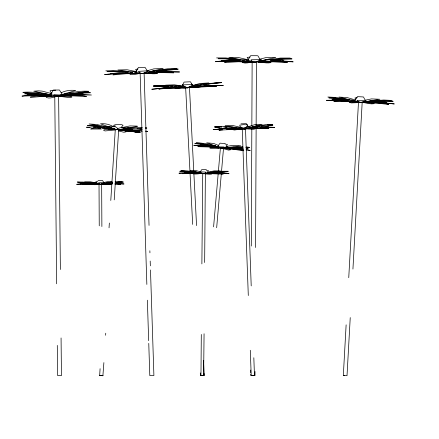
<?xml version="1.0" encoding="UTF-8"?>
<svg xmlns="http://www.w3.org/2000/svg" width="439" height="439" viewBox="0 0 439 439"><rect width="100%" height="100%" fill="white"/><g stroke="black" fill="none" stroke-linecap="round" stroke-linejoin="round"><path stroke-width="0.66" d="M250.702 374.149L250.878 375.603L254.993 375.614L255.01 371.504M250.707 372.782L250.718 370.039M251.289 246.038L251.827 128.89M251.843 125.461L252.134 62.437M255.58 247.503L256.129 128.292M256.135 126.926L256.431 61.839M204.069 333.766L203.619 375.603L200.969 375.575L201.303 334.469M201.88 263.905L202.73 173.421M204.656 262.517L205.381 173.449L204.349 173.509M255.054 62.19C251.234 61.372 246.548 64.143 242.526 62.568L242.29 62.102L243.299 61.899L252.908 62.135M350.24 317.6L347.013 375.707L343.325 375.427L346.13 324.844M348.747 277.673L358.46 102.677M352.934 269.069L362.186 102.271M103.884 362.614L102.896 375.751L99.658 375.526L100.092 368.689M109.042 227.819L109.349 223.034M110.782 200.469L115.303 129.351M105.618 335.264L105.75 333.212M114.222 199.871L118.7 129.434L117.674 129.313M213.595 226.859L220.356 148.453M201.26 375.537L203.916 375.658L204.091 373.611M216.668 227.715L223.544 147.954L222.364 147.987M221.393 148.119L228.527 150.094L230.42 149.82L230.607 149.397L222.518 148.179L224.367 147.279L223.95 146.977L219.912 146.906L216.839 146.33L220.23 147.669M117.592 129.719C117.767 125.022 110.677 126.981 107.835 126.454L116.373 129.67C120.259 126.24 125.784 127.529 130.438 127.941L118.146 129.67M100.811 184.38C98.852 183.398 95.631 185.467 93.337 184.446L93.167 184.199L93.754 184.106L99.384 184.342L98.237 184.084M182.602 84.37L182.909 85.358M232.862 129.291L232.747 129.681L234.519 130.026L239.628 129.236M182.064 86.033L184.078 82.093L190.389 81.769L193.901 87.141M135.86 72.205L138.356 67.524L144.974 67.299L148.892 73.143M50.6 94.84L53.278 90.072L59.408 89.973L63.117 95.735M247.124 61.641L250.581 55.693L257.441 55.709L258.044 55.989L261.446 61.948M199.394 173.498L201.633 169.684L206.429 169.569M354.191 101.667L357.472 96.635L363.465 96.959L366.494 102.6M113.207 126.454L114.332 124.769M216.762 147.564L220.098 143.158L225.081 143.613M243.277 128.857L244.457 127.716L246.092 127.129L254.955 126.838L244.973 128.72M246.213 127.343L247.431 125.966L247.497 124.868L243.607 124.654L239.776 125.137L239.957 126.218L241.313 127.486M99.658 375.526L103.055 375.608M121.252 127.392L123.074 125.258C120.818 124.017 117.871 124.204 115.397 124.703L114.848 125.334L114.93 126.909M235.123 129.231L242.608 128.901L219.11 130.147L220.96 129.483M207.329 172.066L208.596 170.738L206.352 170.48M225.926 146.291L227.534 144.596L225.059 143.959M197.863 173.421L194.757 173.416L193.292 173.817C196.946 174.623 200.755 172.911 204.47 173.718L206.116 172.17C189.906 170.776 208.563 175.282 211.647 174.003L211.768 173.712L210.056 173.537L203.669 173.718M189.39 87.092L191.975 85.265L192.189 84.442L183.189 84.897L183.266 85.693L185.713 87.251M186.877 87.822C191.239 85.561 196.431 88.195 200.958 86.719L199.372 86.423L191.3 87.323M204.508 173.712L205.545 173.142M243.365 128.846L244.375 128.32M61.114 92.81C65.554 90.533 70.8 89.83 75.689 90.522L61.866 94.665M244.88 128.062L246.477 127.299M144.201 73.028L148.3 70.772L138.395 71.359L140.365 73.126M247.042 127.058L254.615 124.687L262.193 124.336L253.237 126.564M186.981 87.816L188.199 87.334M117.465 129.253L116.511 129.631L114.628 129.291M101.782 184.012L104.866 182.531L98.517 182.756L99.856 184.38C103.439 183.436 107.149 184.995 110.694 184.314L109.196 183.99L101.387 184.331M147.06 70.844L153.815 68.863L163.215 68.429L149.858 71.782M259.723 59.221L266.029 57.564L275.796 57.465L261.073 60.801M188.808 87.092L197.479 84.486L209.255 83.394L203.696 84.315M66.349 93.397L66.975 93.03M256.612 61.652L261.49 59.572L251.108 59.792L251.388 60.598L252.639 61.614M203.564 173.712L209.798 172.165L217.903 171.951L211.28 172.653M192.397 85.49L199.844 83.509L208.772 82.927L203.504 84.014M362.268 102.128L366.011 100.602L357.055 100.311L358.795 101.914M365.281 100.191L371.438 98.901L379.949 99.258L366.225 101.596M64.983 93.814L65.894 93.534M104.169 182.437L107.335 181.697L111.983 181.532M122.486 127.475L129.955 125.916L137.198 126.092L137.434 126.405L130.224 127.634M143.619 73.022L153.535 70.789L166.024 69.911L159.939 70.542M208.234 172.11L214.199 170.864L220.411 170.859L212.306 172.231M100.454 184.259L106.178 182.948L112.164 182.404M244.967 128.687L246.142 128.386M57.871 95.801L63.293 94.462L59.572 94.961L53.992 94.665L55.989 95.938M243.672 128.825L245.406 128.429M226.936 146.434L231.238 145.572L236.956 145.347L240.841 145.88L226.743 147.641L242.794 146.719M61.855 94.61C70.646 92.667 79.591 90.697 88.651 91.268L62.876 95.005M105.168 183.376L106.721 183.019M192.798 86.692L198.598 85.396M107.237 182.904L111.989 181.839M141.358 73.659C146.697 72.254 152.278 74.767 157.535 73.362L157.069 72.951L155.433 72.836L146.072 73.318M256.019 61.63L266.764 59.759L279.791 59.331L275.736 59.468M199.251 85.254L201.852 84.694M252.381 126.904L265.315 124.714L272.784 124.424L267.642 124.928M149.825 71.826L151.021 71.584M193.171 86.582L208.157 83.838L221.388 82.664L217.382 82.861M194.548 86.472L195.887 86.214M360.435 102.331L370.774 100.981L382.095 101.2L376.404 101.228M204.936 173.619L207.109 173.207M154.627 70.855L167.478 68.797L176.818 68.429L160.416 70.509M194.636 86.45L195.816 86.231M245 128.693L246.257 128.457M261.024 60.801L280.466 58.058L290.195 58.036L274.759 59.441M148.393 72.528L150.341 72.172M245.352 128.627L246.636 128.391M141.879 73.659L143.136 73.434M150.967 72.062L152.843 71.727M105.157 183.398L107.116 183.052M245.225 128.605L246.394 128.402M205.287 84.068L207.148 83.745M148.162 72.556L150.056 72.232M154.094 71.508L155.285 71.305M243.502 128.836L257.616 126.92L268.608 126.915L260.546 127.156M205.008 173.504L206.132 173.312M123.974 128.676L125.894 128.358M127.167 128.144L128.391 127.941M257.929 126.41L259.235 126.191M206.379 84.299L221.152 82.455L207.768 83.635M60.917 95.323L56.971 95.971L54.606 95.702M151.318 72.023L152.585 71.82M101.93 184.171L103.16 183.968M208.19 84.047L210.16 83.728M240.188 129.126L241.593 128.901M219.088 129.126L213.151 129.653L223.895 128.589L243.793 128.846M108.438 182.833L112.115 182.278M105.986 183.502L104.872 183.683L107.989 183.277M205.002 173.614L210.72 172.736M258.11 126.459L259.411 126.262M105.695 183.568L107.528 183.288M157.041 71.118L158.32 70.926M57.487 95.779L58.749 95.587M100.229 184.391L103.066 183.957M142.812 73.609C138.713 72.622 134.268 75.695 130.059 74.306L129.928 73.884L130.992 73.67L140.727 73.631M62.59 95.016C71.82 93.908 81.127 91.839 90.45 92.761L82.159 93.123L67.244 94.61M108.724 183.107L112.143 182.629M260.717 126.075L267.779 125.208L272.877 125.164L268.026 125.422M105.914 183.546L107.626 183.31M161.75 70.41L171.397 69.219L178.108 69.099L148.173 72.863M149.551 72.402L150.84 72.226M254.093 62.206L255.421 62.025M210.813 83.624L215.291 83.015M112.197 182.69L111.007 182.849L112.225 182.745M212.723 172.286L222.222 171.232L228.291 171.27L215.412 172.291M160.268 70.641L169.108 69.571L178.108 69.099M263.027 61.005L264.36 60.823M119.309 129.302L116.84 129.637L114.272 129.104M106.628 183.475L107.879 183.31M57.833 95.806L60.823 95.411M60.686 95.428L54.343 95.916M365.577 101.667L367.492 101.414M207.488 173.279L204.793 173.635L207.34 173.284M197.27 86.247L198.999 86.017M260.064 61.4L261.392 61.224M223.649 148.042C217.14 147.279 210.583 144.914 203.822 145.117L203.553 144.854L211.587 145.984L194.757 143.427L199.838 143.646L214.364 146.401M61.877 95.274L64.857 94.895M159.154 88.398L165.876 87.838L185.933 87.795M194.482 86.757L196.42 86.51M108.768 183.156L111.649 182.789M187.146 87.811L189.67 87.498M123.019 128.83L135.618 127.606L142.302 127.579M160.268 88.475L162.167 88.244M252.886 126.624L256.063 126.344M369.424 101.184L383.708 100.021L392.153 100.443L375.888 101.189M210.643 172.873L211.938 172.725M152.854 71.996L154.199 71.837M190.943 87.345L196.145 86.774M191.174 87.399L193.681 87.114M245.445 128.715L247.854 128.44M115.27 129.982L105.02 130.943L103.599 130.284L104.109 129.763L107.423 129.423L116.406 129.637M213.755 172.428L203.806 173.723L201.918 173.427M194.921 86.977L196.167 86.84M68.116 94.511L70.964 94.198M57.756 95.894L60.747 95.57M164.351 88.063L151.762 89.26L167.193 87.685L181.57 87.504M197.089 86.434L207.323 85.621L215.631 85.715M248.479 128.369L251.613 128.029M215.159 172.357L223.292 171.644L227.172 171.764L214.885 172.302M191.014 87.432L196.634 86.851M115.753 182.234L122.141 181.735L115.018 181.944M62.711 95.362L64.072 95.214M190.932 87.438L193.314 87.141M194.647 87.004L196.65 86.79M197.391 86.703L209.096 85.61L215.05 85.484M252.057 128.407L243.848 128.841L247.881 128.402M68.083 94.802L69.406 94.67M192.271 87.295L196.277 86.889M276.087 59.457L284.911 58.722L292.023 58.875L275.22 59.638M197.314 86.724L215.483 85.358L223.341 85.578L215.697 85.44L198.274 86.697M219.11 130.147L222.924 129.768M29.912 94.297L26.867 94.594L42.117 95.033M255.273 127.645L256.453 127.529M248.551 128.336L251.887 128.012M198.472 86.675L212.959 85.665L216.734 86.132L188.902 87.712M57.844 95.768L60.856 95.488M362.587 102.32L363.733 102.216M71.535 94.138L77.687 93.683L79.618 93.825L79.338 94.176C71.162 93.463 62.958 95.219 54.957 95.707L56.23 95.718M362.521 102.331L363.821 102.21M218.029 147.63C211.346 147.208 204.382 145.26 197.786 146.67L208.251 146.972L219.171 147.877L211.455 147.427L209.727 147.948L211.071 148.508L223.632 148.097L221.733 148.152L218.82 147.449M156.619 71.623L161.843 71.31L171.177 71.568L164.181 71.541L149.677 72.869L166.107 71.645L179.573 71.969L166.82 71.925L148.333 73.137M196.804 86.708L207.845 86.006L216.734 86.132M254.538 127.782L257.847 127.513M254.346 62.08C259.926 61.246 265.546 63.825 271.006 62.612L270.429 62.146L268.635 61.943L263.724 61.888M115.951 182.322L123.381 182.064L115.254 182.41M62.777 95.323L65.334 95.109M360.139 102.485L361.478 102.369M360.507 102.452L361.741 102.347M243.875 128.868L247.684 128.545M229.641 147.57L230.898 147.466M105.678 183.7L109.975 183.398M164.093 87.981L187.475 87.789M367.866 101.853L370.719 101.623M141.66 73.659L143.399 73.522M244.874 128.759L249.698 128.386M82.307 183.771L79.986 183.957L85.89 183.546L93.041 183.743M101.799 184.292L103.511 184.155L101.749 184.303M245.011 128.77L246.652 128.643M148.36 73.126C156.728 72.89 165.41 71.08 173.641 72.852L159.994 72.578L145.737 73.335M359.673 102.441C364.562 101.892 369.32 104.603 374.132 103.686L373.77 103.242L370.423 102.792L360.973 102.49M119.079 129.604L120.385 129.505M67.88 94.917L72.353 94.621M123.397 129.28L124.577 129.198M248.073 128.501L249.325 128.407M255.048 127.979L253.045 128.128L255.487 127.985M103.176 184.161L100.301 184.369L103.555 184.204M260.815 61.756L264.102 61.52M78.949 93.836L83.081 93.694L79.909 93.491M368.184 101.837L369.534 101.744M246.054 128.682L250.499 128.397M106.304 183.946L111.616 183.601M264.739 61.482L277.02 60.796L283.995 61.037L282.134 60.895M105.009 184.04L112.324 183.65M210.874 173.032L213.414 172.867M204.914 173.685L206.204 173.608M100.087 184.391L112.016 183.925M260.843 61.729C271.598 61.208 282.453 60.313 293.17 61.855L280.077 61.356L260.832 61.915M137.967 68.994L135.618 69.395L136.375 70.63M123.332 129.275L124.681 129.198M260.508 127.321L267.955 127.003L274.567 127.409L243.87 128.841L268.794 128.331L265.699 127.678L262.489 127.672M61.07 337.959L61.455 375.614L57.597 375.521L57.295 345.4M251.212 375.586L254.472 375.543L251.223 375.663L250.29 350.273M200.299 372.914L200.442 375.652L201.699 375.581M203.482 360.424L204.256 375.482L200.442 375.652M45.892 93.282L41.529 93.436L43.713 93.77M60.741 95.757C55.929 95.493 51.368 99.373 46.408 97.518L46.161 96.937L48.394 96.35L56.005 95.921M145.336 128.117L146.922 128.034L145.611 127.875M248.726 128.501L250.669 128.397M253.418 128.336L260.206 127.968M262.259 127.859L268.377 127.529M270.419 127.42L274.567 127.409M223.369 148.119L218.94 147.504M105.442 184.106L112.318 183.798M62.722 95.653L79.766 94.945L91.438 95.016L83.509 94.27L74.268 94.506M222.452 148.162L223.742 148.097M210.654 173.35L219.687 172.971L225.339 173.191L216.114 172.757M150.484 269.963L153.902 375.532L149.803 375.603L148.761 343.38M105.3 184.111L112.335 183.831M204.991 173.685L205.973 173.635M378.33 101.135L387.11 100.849L393.141 101.321L376.316 101.321M222.178 148.13L223.374 148.069M225.701 147.998L237.691 147.948L228.538 147.394L221.465 148.119L219.088 147.548M230.985 147.729L242.718 147.312M57.668 95.85L60.697 95.713M98.616 126.909L96.909 126.986L97.14 127.348M139.942 128.254L141.27 128.199M226.99 129.587L233.784 129.291M190.356 172.472L184.803 172.763L194.927 172.999M253.863 62.201L255.717 62.129M62.568 95.636C70.487 95.773 78.91 94.105 86.516 96.553L73.79 95.932L54.507 95.845M235.485 128.956L237.236 128.885M210.544 173.361L223.835 173.153L229.054 173.718L220.126 173.312L207.834 173.575M261.287 61.888C269.974 61.97 279.028 60.456 287.49 62.645L273.288 61.833L257.945 62.047M240.962 123.831L246.383 123.633L248.183 126.498M226.562 128.984L231.243 128.852M225.459 147.998L227.336 147.927M226.211 146.555L227.276 146.516M231.649 127.233L232.917 127.189M231.99 147.723L242.734 147.625M258.198 62.036L261.331 61.937M205.671 173.635L218.578 173.416L222.902 173.811L223.199 174.14L207.724 173.57M243.848 128.846L258.807 128.407M250.06 57.054L247.108 57.427L248.062 58.777M234.892 128.929L240.204 128.846M97.677 181.543L95.79 181.735L97.123 182.926M102.671 375.575L100.043 375.559M366.285 102.38L368.326 102.342M118.552 129.735L132.512 129.521M174.053 87.816L162.254 88.277L158.825 89.112L171.671 87.816L188.002 87.767M110.595 183.387L112.461 183.354M270.259 60.494L280.894 60.801M168.817 87.833L178.141 87.729M371.646 102.287L383.895 102.353L386.863 102.748L378.462 101.788L371.487 101.7M57.158 95.96L42.545 96.426L30.302 97.453L30.609 96.838L36.453 96.004L51.358 95.823M203.948 173.707L201.452 173.493M219.544 127.195L214.742 127.288L221.816 127.036M58.014 95.894L69.658 96.212L71.299 96.525L71.848 97.096L70.207 97.71L54.721 95.713M366.362 102.364L382.193 102.545L394.293 103.939L382.764 102.929L366.159 102.539M98.023 180.473L102.611 180.55L104.422 183.65M239.162 128.852L240.715 128.846M235.666 147.751L243.074 147.943M116.083 183.694L124.039 183.963L115.452 183.557M178.3 87.784L181.422 87.784M182.673 87.778L185.862 87.795M82.861 183.683L93.578 184.018M364.227 102.523L360.232 102.463M135.722 73.549L119.902 73.692L116.17 73.944L113.405 74.438L112.949 74.921L126.256 73.725L142.56 73.631M178.453 87.723L186.213 87.767L176.039 87.624L174.815 87.756L174.738 88.074C179.189 89.166 183.957 85.879 188.265 87.751M222.26 148.195L223.478 148.206M270.484 127.337L271.779 127.348M100.388 184.38L96.278 184.21M135.689 73.554L117.976 73.593L104.553 74.526L117.262 73.308L135.794 73.428M227.501 128.386L218.924 128.726L230.003 127.93L244.238 128.808M137.034 128.72L141.967 128.885M101.343 129.044L90.708 129.022C93.847 127.551 97.568 128.418 100.937 128.358M204.064 144.925L200.48 144.881L205.661 145.419M138.312 73.576L140.282 73.604M115.15 183.782L120.692 184.314L114.788 183.963M138.834 73.598L142.115 73.648M54.436 95.867L56.23 95.894M366.636 102.539C373.962 103.033 381.754 102.067 388.756 104.433L376.481 103.072L359.942 102.468M357.17 97.699L354.986 97.919L355.519 99.165M245.824 147.312L249.637 147.35L246.531 146.944M222.002 148.108L223.802 148.146M84.453 182.448L78.515 182.394L87.421 182.668L97.458 183.925M51.253 95.845L34.527 95.669L21.95 96.13C31.169 94.226 40.668 95.247 50.002 95.515M229.246 128.413L242.224 128.825M264.915 128.226L268.794 128.331M190.954 172.45L194.784 172.598M343.325 375.427L344.489 375.46M41.036 94.374L37.639 94.506C44.114 94.967 50.902 93.995 57.306 95.949M94.374 184.133L84.239 184.073L82.351 184.594L90.697 184.078L100.657 184.385M135.766 73.445L118.892 73.088L110.48 73.637L119.787 72.748L133.012 72.929M90.176 127.414L86.434 127.233L93.447 126.915L97.551 127.173L117.037 129.648L133.286 129.785L141.391 130.284M237.098 148.426L242.899 148.673M94.445 184.133L85.221 183.919L76.638 184.309L81.456 183.82L93.342 184.018M183.513 87.57L186.081 87.674M138.417 73.538L140.365 73.615M124.605 130.004L118.168 129.779L121.224 130.125M230.009 148.305L243.157 149.09M199.646 173.493L191.892 173.306L182.662 173.712L188.32 173.098L202.862 173.657M55.775 90.209L50.913 90.368L50.03 90.824L50.244 91.537L51.983 93.2M247.75 61.866L231.556 61.465L227.753 61.597L224.955 62.02L224.57 62.525L238.311 61.762L254.796 62.201M118.009 129.708L124.692 130.026M99.45 184.347L97.167 184.243L99.51 184.353M247.728 61.872L229.443 61.262L215.395 61.707C225.893 60.121 236.55 61.219 247.091 61.69M128.539 130.163L132.479 130.345M199.597 173.487L204.267 173.723M108.367 129.275L115.545 129.653M222.518 148.201L224.345 148.289M222.013 148.146L220.724 148.014M226.167 148.377L243.305 149.551M239.474 60.648L230.766 60.341L221.075 60.917L230.069 60.708L247.278 61.718M232.889 147.197L234.278 147.274L233.888 147.252M222.332 148.146L223.632 148.217M200.129 173.504L187.513 172.966L178.947 173.191L187.881 172.752L198.878 173.306M97.123 184.193L99.664 184.331M168.499 86.28L159.478 85.879L153.628 86.154L167.067 85.967L182.174 87.18M140.14 129.604L141.786 129.697M201.797 173.586L203.087 173.657L201.945 173.57M142.126 131.206L112.845 129.307M146.209 131.448L147.564 131.53L145.721 131.036M201.43 173.575L203.959 173.723M168.658 86.263L153.392 85.94L162.073 85.572L168.565 85.863M127.025 130.169L137.769 131.261L139.92 131.903L140.162 132.496L118.305 129.856L140.162 132.496M226.244 148.366L238.388 149.342L243.201 150.33L243.486 150.824L233.641 149.282L220.301 147.905M183.189 87.575L185.653 87.74M221.668 126.794L214.644 126.547L222.2 126.295L235.968 127.634M223.742 127.107L227.04 127.321M102.161 128.424L106.512 128.726M47.648 95.373L49.552 95.504M93.348 127.546L96.042 127.727M246.241 148.152L248.227 148.289L246.811 147.938M122.212 71.733L112.905 71.206L107.094 71.519L116.439 71.37L128.161 72.128M171.128 86.461L172.439 86.554M137.198 130.619L139.931 130.817M171.309 86.456L172.637 86.554M241.445 60.801L244.688 61.07M359.206 102.128L360.441 102.221M196.661 173.136L199.01 173.323M181.845 87.306L179.809 87.136L181.598 87.29M225.553 127.08L226.864 127.189M98.742 127.947L100.767 128.117M145.764 131.376L147.564 131.53M357.544 102.21L345.943 101.436L333.816 101.491L334.293 101.058L340.252 100.849L354.394 101.886M171.687 86.082L172.895 86.187M357.45 102.205L349.197 101.93L349.263 102.364L351.381 102.918L360.99 102.512M184.929 87.575L186.136 87.685M41.848 94.44L45.118 94.725M231.66 127.678L233.005 127.798M109.048 128.929L112.285 129.214M118.854 129.895L120.714 130.059M184.748 87.57L186.048 87.685M123.452 71.771L105.804 70.849L114.809 70.58L128.896 71.793M44.833 94.676L33.375 93.908L24.672 93.814L29.868 93.364L45.332 94.594M359.437 102.386L360.754 102.512M90.708 125.757L93.37 126.009M121.971 130.174L125.214 130.498M197.073 172.785L199.224 173.01L197.188 172.708M98.309 184.15L99.45 184.259M354.317 101.886L338.551 100.564L326.391 100.301L337.986 100.174L354.52 101.755M112.933 129.275C122.596 129.944 132.408 127.431 142.049 129.554M47.692 94.972L49.612 95.164L47.769 94.967M231.468 127.612L232.807 127.744M104.767 128.49L112.17 129.236M192.716 172.055L187.629 171.633L196.09 172.028L203.921 173.603M84.903 182.542L89.66 183.041L77.275 182.064L82.927 182.053L90.747 182.882M130.004 72.287L132.419 72.534M127.606 71.903L120.692 71.458L132.995 71.502L142.719 73.62M172.554 86.088L166.008 85.621L177.883 85.512L185.829 87.076M220.351 147.998L221.624 148.13M233.828 59.479L224.274 58.601L218.402 58.738L228.126 58.941L237.625 59.825M139.289 73.351L140.546 73.483M90.05 125.686L87.416 125.406L93.063 125.417L100.306 126.448M139.163 73.417L140.26 73.538M185.873 87.57L187.799 87.778M134.833 72.781L136.633 72.978M345.46 100.163L340.39 99.746L331.928 99.807L339.501 100.065L354.657 101.793M346.645 100.29L347.836 100.421M192.249 172.077L179.743 171.265L184.221 171.226L190.663 171.852M174.442 86.296L176.374 86.516M47.9 94.873L49.854 95.098M139.086 73.258L142.351 73.642M126.547 130.635L128.276 130.838M233.773 59.386L216.575 57.893L225.865 57.943L238.503 59.446M177.729 86.675L182.13 87.207M54.765 95.751L56.088 95.905M118.25 129.851L136.271 132.002L133.237 131.502M215.434 145.611L213.436 145.397L214.172 145.666M54.441 95.642L56.422 95.883M247.728 128.841L253.501 129.329L255.24 128.868L255.092 128.484M98.089 184.171L99.291 184.314M91.466 183.25L93.293 183.475M130.806 72.276L132.166 72.446M171.161 85.698L165.519 85.15L174.343 84.815L182.174 85.989M45.491 94.566L22.877 92.322C32.288 91.471 41.65 93.287 50.902 94.797M238.251 59.907L240.764 60.22M220.449 147.932L221.657 148.086M91.537 183.25L93.419 183.486M50.112 93.172L51.429 93.342M47.461 94.813L50.123 95.148M241.488 148.278L242.679 148.431M134.795 72.77L136.567 73M220.416 147.773L221.366 147.894M218.353 147.696L203.4 145.913L193.736 145.287L200.113 145.188L214.183 146.856M202.966 375.532L203.916 375.658M341.575 99.06L328.86 97.881L334.167 98.007L345.625 99.691M242.729 128.797L232.461 127.667L241.401 127.31L243.129 127.782L244.463 128.814M95.362 126.223L96.684 126.394M246.328 149.924L250.225 150.418L246.147 149.507M190.954 171.803L180.863 170.766L187.052 170.859L198.73 172.593M99.258 126.92L93.842 126.273L104.636 126.772L117.389 129.681M101.157 127.145L102.298 127.299M130.07 131.058L131.991 131.321M195.295 172.456L196.496 172.62M98.424 184.144L99.626 184.309M242.015 60.373L244.479 60.714M237.867 59.655L232.802 59.243L245.467 59.731L253.446 61.658M194.499 172.302L195.712 172.472M121.768 130.202L126.229 131.327L125.982 131.87L123.913 132.271L118.689 130.987M139.097 73.143L140.365 73.324M198.307 172.867L200.107 173.131M246.328 60.966L249.379 61.411M251.629 61.844L252.859 62.025M100.553 127.112L102.496 127.403M203.877 173.69L201.858 173.389L204.119 173.723M239.661 59.907L240.945 60.105M353.115 101.173L354.41 101.371M241.39 128.402L244.062 128.814M197.369 172.73L199.344 173.032M98.111 184.018L100.526 184.385M251.262 61.69L252.59 61.899M198.252 172.851L200.233 173.158M207.477 145.699L208.684 145.891M103.165 127.508L116.571 129.708M214.781 146.944L217.184 147.323M92.783 183.184L87.361 182.514L95.065 182.767L100.756 184.38M242.882 60.395L244.024 60.577M245.16 60.763L248.693 61.339M201.978 173.432L203.065 173.608M128.72 71.557L117.888 69.971L127.09 69.763L137.012 71.722M93.43 183.282L97.129 183.897M250.51 61.641L252.365 61.954M342.541 99.198L343.764 99.406M346.272 99.807L348.204 100.141M44.24 93.864L45.821 94.138M212.454 146.522L214.397 146.856M46.995 94.341L48.164 94.55M215.044 146.966L217.042 147.323M91.356 182.827L84.656 181.784L90.45 181.812L96.163 182.915M235.935 127.546L225.081 125.686L232.741 125.494L241.181 127.524M344.45 99.45L327.873 97.003L336.033 97.458L348.621 99.708M349.493 100.361L353.291 101.069L352.04 100.8M353.697 101.2L354.964 101.436M353.916 101.189L355.799 101.552M348.484 100.087L341.065 99.011L352.177 99.999L360.902 102.512M353.307 101.129L354.591 101.382M240.298 59.484L228.807 57.377L238.322 57.498L248.847 59.962M212.772 146.225L218.381 147.389M212.674 146.198L218.479 147.416M99.779 126.064L89.057 123.968L96.712 124.462L111.945 128.089M353.894 101.179L356.446 101.716M51.314 94.934L33.704 91.202L38.38 90.862L42.199 91.12L51.736 93.639M114.058 129.132L116.736 129.725M214.978 146.538L216.839 146.955M218.079 147.235L221.201 147.954M214.561 146.434L196.167 142.488L206.643 143.8L217.958 146.829M198.966 172.62L190.131 170.541L196.359 170.672L200.645 171.847M215.176 146.582L217.009 147.016M217.848 146.983L218.984 147.268L206.703 142.785L213.722 143.471L218.408 145.413M349.559 99.741L338.919 97.063L347.244 97.595L354.931 99.834M115.995 129.291L117.224 129.664M115.303 129.285L116.445 129.686M111.934 128.106L100.498 123.803C105.042 123.282 109.854 124.44 113.739 126.898M243.371 128.386L244.375 128.808M140.14 73.362L146.851 284.428M191.602 83.898L191.87 84.321M189.456 87.345L193.78 171.528M193.884 173.581L196.557 225.597M185.648 87.52L192.677 224.4M251.212 285.904L245.489 128.517L243.848 128.468L242.229 128.561L248.304 295.529M253.824 357.752L254.472 375.543M144.113 73.225L149.041 225.405M149.864 250.768L149.929 252.826M150.193 261.051L150.352 265.853M147.361 300.194L148.673 340.642M58.623 95.631L60.379 269.508M54.765 95.543L56.669 283.792M101.881 226.54L101.656 184.15L99.022 184.139L99.247 225.838M116.434 183.436L115.287 183.464L118.327 183.678L116.434 183.436"/></g></svg>
